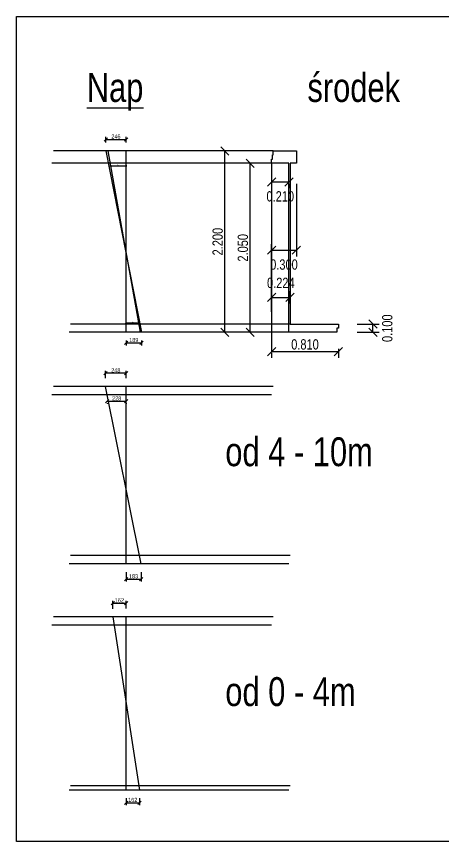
# Model space of a CAD drawing. Header units: millimetres. Extents: x -1069826 to 2704411, y -432732 to 412301.
# Drawn here: x 522971 to 528152, y -37570 to -27566 of the extents above; entities that cross this region are included whole.
import ezdxf

# ---------------------------------------------------------------- set-up
doc = ezdxf.new("R2010")
doc.units = ezdxf.units.MM
doc.header["$LTSCALE"] = 1000
doc.header["$MEASUREMENT"] = 0
for name, color, linetype in [('0-RAM-T', 7, 'Continuous'), ('0-T', 7, 'Continuous'), ('61_RZEDNE-T', 7, 'Continuous'), ('WIADUKT', 7, 'Continuous')]:
    doc.layers.add(name, color=color, linetype=linetype)
doc.styles.add('CDMSTYLE', font='CDMSIMPL', dxfattribs={"width": 0.8, "bigfont": 'CDMBIGPL'})
doc.dimstyles.new('CDMOG-ME-50', dxfattribs={"dimscale": 50, "dimtxt": 2.5, "dimasz": 1, "dimexe": 1.5, "dimexo": 5, "dimgap": 0.5, "dimtad": 1, "dimdec": 3, "dimlfac": 0.001, "dimrnd": 0.001, "dimzin": 1, "dimdsep": 46, "dimtxsty": 'CDMSTYLE', "dimblk": 'OBLIQUE', "dimblk1": 'OBLIQUE', "dimblk2": 'OBLIQUE', "dimsah": 1, "dimtsz": 1, "dimcen": -2.5, "dimclrd": 9, "dimclre": 9, "dimclrt": 9, "dimadec": 0, "dimazin": 0, "dimtfac": 1, "dimtmove": 2, "dimatfit": 3, "dimldrblk": 'OBLIQUE', "dimfxl": 1, "dimtvp": 1, "dimtolj": 1, "dimtzin": 0, "dimarcsym": 0})
doc.dimstyles.new('CDMOG-MM-20', dxfattribs={"dimscale": 20, "dimtxt": 2.5, "dimasz": 1, "dimexe": 1.5, "dimexo": 5, "dimgap": 0.5, "dimtad": 1, "dimdec": 0, "dimrnd": 1, "dimzin": 1, "dimdsep": 46, "dimtxsty": 'CDMSTYLE', "dimblk": 'OBLIQUE', "dimblk1": 'OBLIQUE', "dimblk2": 'OBLIQUE', "dimsah": 1, "dimtsz": 1, "dimcen": -2.5, "dimclrd": 9, "dimclre": 9, "dimclrt": 9, "dimadec": 0, "dimazin": 0, "dimtfac": 1, "dimtmove": 2, "dimatfit": 3, "dimldrblk": 'OBLIQUE', "dimfxl": 1, "dimtvp": 1, "dimtolj": 1, "dimtzin": 0, "dimarcsym": 0})
doc.dimstyles.new('CDMOG-MM-5', dxfattribs={"dimscale": 5, "dimtxt": 2.5, "dimasz": 1, "dimexe": 1.5, "dimexo": 5, "dimgap": 0.5, "dimtad": 1, "dimdec": 0, "dimrnd": 1, "dimzin": 1, "dimdsep": 46, "dimtxsty": 'CDMSTYLE', "dimblk1": 'OBLIQUE', "dimblk2": 'OBLIQUE', "dimsah": 1, "dimtsz": 1, "dimcen": -2.5, "dimdle": 1.5, "dimclrd": 9, "dimclre": 9, "dimclrt": 9, "dimadec": 0, "dimazin": 0, "dimtfac": 1, "dimtmove": 2, "dimatfit": 3, "dimldrblk": 'OBLIQUE', "dimfxl": 1, "dimtvp": 1, "dimtolj": 1, "dimtzin": 0, "dimarcsym": 0})

# ---------------------------------------------------------------- blocks, each defined once
blk = doc.blocks.new('*D260')
at = {"color": 9, "linetype": 'ByBlock', "transparency": 16777216}
for p, q in [((525836, -29196), (525424, -29196)), ((525549, -29246), (525449, -29146)), ((525499, -31396), (525499, -29196)), ((525836, -31396), (525424, -31396)), ((525549, -31446), (525449, -31346))]:
    blk.add_line(p, q, dxfattribs=at)
at = {"layer": 'Defpoints', "color": 0, "linetype": 'ByBlock', "transparency": 16777216}
for p in [(525499, -29196), (526086, -29196), (526086, -31396)]:
    blk.add_point(p, dxfattribs=at)
at = {"color": 9, "linetype": 'ByBlock', "transparency": 16777216, "insert": (525412, -30296), "char_height": 125, "attachment_point": 5, "rotation": 90, "style": 'CDMSTYLE'}
blk.add_mtext('\\A1;2.200', dxfattribs=at)
blk = doc.blocks.new('_OBLIQUE')
at = {"color": 0, "linetype": 'ByBlock'}
blk.add_line((-0.5, -0.5), (0.5, 0.5), dxfattribs=at)
blk = doc.blocks.new('*D261')
at = {"color": 9, "linetype": 'ByBlock', "transparency": 16777216}
for p, q in [((525856, -29396), (525756, -29296)), ((525816, -29346), (525731, -29346)), ((525806, -31396), (525806, -29346)), ((525816, -31396), (525731, -31396)), ((525856, -31446), (525756, -31346))]:
    blk.add_line(p, q, dxfattribs=at)
at = {"layer": 'Defpoints', "color": 0, "linetype": 'ByBlock', "transparency": 16777216}
for p in [(525806, -29346), (526066, -29346), (526066, -31396)]:
    blk.add_point(p, dxfattribs=at)
at = {"color": 9, "linetype": 'ByBlock', "transparency": 16777216, "insert": (525718, -30371), "char_height": 125, "attachment_point": 5, "rotation": 90, "style": 'CDMSTYLE'}
blk.add_mtext('\\A1;2.050', dxfattribs=at)
blk = doc.blocks.new('*D262')
at = {"color": 9, "linetype": 'ByBlock', "transparency": 16777216}
for p, q in [((526016, -29623), (526116, -29523)), ((526066, -29573), (526276, -29573)), ((526066, -29596), (526066, -29648)), ((526226, -29623), (526326, -29523)), ((526276, -29596), (526276, -29648))]:
    blk.add_line(p, q, dxfattribs=at)
at = {"layer": 'Defpoints', "color": 0, "linetype": 'ByBlock', "transparency": 16777216}
for p in [(526066, -29346), (526276, -29346), (526276, -29573)]:
    blk.add_point(p, dxfattribs=at)
at = {"color": 9, "linetype": 'ByBlock', "transparency": 16777216, "insert": (526171, -29748), "char_height": 125, "attachment_point": 5, "style": 'CDMSTYLE'}
blk.add_mtext('\\A1;0.210', dxfattribs=at)
blk = doc.blocks.new('*D263')
at = {"color": 9, "linetype": 'ByBlock', "transparency": 16777216}
for p, q in [((526016, -31680), (526116, -31580)), ((526826, -31680), (526926, -31580)), ((526876, -31596), (526876, -31705)), ((526066, -31630), (526876, -31630)), ((526066, -31646), (526066, -31705))]:
    blk.add_line(p, q, dxfattribs=at)
at = {"layer": 'Defpoints', "color": 0, "linetype": 'ByBlock', "transparency": 16777216}
for p in [(526066, -31396), (526876, -31346), (526876, -31630)]:
    blk.add_point(p, dxfattribs=at)
at = {"color": 9, "linetype": 'ByBlock', "transparency": 16777216, "insert": (526471, -31543), "char_height": 125, "attachment_point": 5, "style": 'CDMSTYLE'}
blk.add_mtext('\\A1;0.810', dxfattribs=at)
blk = doc.blocks.new('*D264')
at = {"color": 9, "linetype": 'ByBlock', "transparency": 16777216}
for p, q in [((527106, -31296), (527370, -31296)), ((527345, -31346), (527245, -31246)), ((527295, -31396), (527295, -31296)), ((527106, -31396), (527370, -31396)), ((527345, -31446), (527245, -31346))]:
    blk.add_line(p, q, dxfattribs=at)
at = {"layer": 'Defpoints', "color": 0, "linetype": 'ByBlock', "transparency": 16777216}
for p in [(526856, -31296), (527295, -31296), (526856, -31396)]:
    blk.add_point(p, dxfattribs=at)
at = {"color": 9, "linetype": 'ByBlock', "transparency": 16777216, "insert": (527470, -31346), "char_height": 125, "attachment_point": 5, "rotation": 90, "style": 'CDMSTYLE'}
blk.add_mtext('\\A1;0.100', dxfattribs=at)
blk = doc.blocks.new('*D265')
at = {"color": 9, "linetype": 'ByBlock', "transparency": 16777216}
for p, q in [((526066, -31146), (526066, -30897)), ((526290, -31046), (526290, -30897)), ((526016, -31022), (526116, -30922)), ((526066, -30972), (526290, -30972)), ((526240, -31022), (526340, -30922))]:
    blk.add_line(p, q, dxfattribs=at)
at = {"layer": 'Defpoints', "color": 0, "linetype": 'ByBlock', "transparency": 16777216}
for p in [(526290, -30972), (526290, -31296), (526066, -31396)]:
    blk.add_point(p, dxfattribs=at)
at = {"color": 9, "linetype": 'ByBlock', "transparency": 16777216, "insert": (526178, -30797), "char_height": 125, "attachment_point": 5, "style": 'CDMSTYLE'}
blk.add_mtext('\\A1;0.224', dxfattribs=at)
blk = doc.blocks.new('*D266')
at = {"color": 9, "linetype": 'ByBlock', "transparency": 16777216}
for p, q in [((526366, -29596), (526366, -30475)), ((526016, -30450), (526116, -30350)), ((526066, -31146), (526066, -30325)), ((526066, -30400), (526366, -30400)), ((526316, -30450), (526416, -30350))]:
    blk.add_line(p, q, dxfattribs=at)
at = {"layer": 'Defpoints', "color": 0, "linetype": 'ByBlock', "transparency": 16777216}
for p in [(526366, -29346), (526366, -30400), (526066, -31396)]:
    blk.add_point(p, dxfattribs=at)
at = {"color": 9, "linetype": 'ByBlock', "transparency": 16777216, "insert": (526216, -30575), "char_height": 125, "attachment_point": 5, "style": 'CDMSTYLE'}
blk.add_mtext('\\A1;0.300', dxfattribs=at)
blk = doc.blocks.new('*D364')
at = {"color": 9, "linetype": 'ByBlock', "transparency": 16777216}
for p, q in [((524034, -29076), (524074, -29036)), ((524054, -29096), (524054, -29026)), ((524054, -29056), (524300, -29056)), ((524280, -29076), (524320, -29036)), ((524300, -29096), (524300, -29026))]:
    blk.add_line(p, q, dxfattribs=at)
at = {"layer": 'Defpoints', "color": 0, "linetype": 'ByBlock', "transparency": 16777216}
for p in [(524300, -29056), (524054, -29196), (524300, -29196)]:
    blk.add_point(p, dxfattribs=at)
at = {"color": 9, "linetype": 'ByBlock', "transparency": 16777216, "insert": (524177, -29021), "char_height": 50, "attachment_point": 5, "style": 'CDMSTYLE'}
blk.add_mtext('\\A1;246', dxfattribs=at)
blk = doc.blocks.new('*D365')
at = {"color": 9, "linetype": 'ByBlock', "transparency": 16777216}
for p, q in [((524280, -31544), (524320, -31504)), ((524300, -31496), (524300, -31554)), ((524469, -31544), (524509, -31504)), ((524489, -31496), (524489, -31554)), ((524300, -31524), (524489, -31524))]:
    blk.add_line(p, q, dxfattribs=at)
at = {"layer": 'Defpoints', "color": 0, "linetype": 'ByBlock', "transparency": 16777216}
for p in [(524300, -31396), (524489, -31396), (524489, -31524)]:
    blk.add_point(p, dxfattribs=at)
at = {"color": 9, "linetype": 'ByBlock', "transparency": 16777216, "insert": (524394, -31489), "char_height": 50, "attachment_point": 5, "style": 'CDMSTYLE'}
blk.add_mtext('\\A1;189', dxfattribs=at)
blk = doc.blocks.new('*D366')
at = {"color": 9, "linetype": 'ByBlock', "transparency": 16777216}
for p, q in [((524099, -29378), (524307, -29378)), ((524102, -29383), (524112, -29373)), ((524107, -29372), (524107, -29385)), ((524295, -29383), (524305, -29373)), ((524300, -29371), (524300, -29385))]:
    blk.add_line(p, q, dxfattribs=at)
at = {"layer": 'Defpoints', "color": 0, "linetype": 'ByBlock', "transparency": 16777216}
for p in [(524107, -29347), (524300, -29346), (524300, -29378)]:
    blk.add_point(p, dxfattribs=at)
at = {"color": 9, "linetype": 'ByBlock', "transparency": 16777216, "insert": (524203, -29369), "char_height": 12.5, "attachment_point": 5, "style": 'CDMSTYLE'}
blk.add_mtext('\\A1;193', dxfattribs=at)
blk = doc.blocks.new('*D367')
at = {"color": 9, "linetype": 'ByBlock', "transparency": 16777216}
for p, q in [((524292, -31282), (524460, -31282)), ((524295, -31287), (524305, -31277)), ((524300, -31271), (524300, -31274)), ((524447, -31287), (524457, -31277)), ((524452, -31271), (524452, -31274))]:
    blk.add_line(p, q, dxfattribs=at)
at = {"layer": 'Defpoints', "color": 0, "linetype": 'ByBlock', "transparency": 16777216}
for p in [(524300, -31296), (524452, -31282), (524452, -31296)]:
    blk.add_point(p, dxfattribs=at)
at = {"color": 9, "linetype": 'ByBlock', "transparency": 16777216, "insert": (524376, -31273), "char_height": 12.5, "attachment_point": 5, "style": 'CDMSTYLE'}
blk.add_mtext('\\A1;152', dxfattribs=at)
blk = doc.blocks.new('*D386')
at = {"color": 9, "linetype": 'ByBlock', "transparency": 16777216}
for p, q in [((524032, -31912), (524072, -31872)), ((524052, -31953), (524052, -31862)), ((524300, -31892), (524052, -31892)), ((524280, -31912), (524320, -31872)), ((524300, -31953), (524300, -31862))]:
    blk.add_line(p, q, dxfattribs=at)
at = {"layer": 'Defpoints', "color": 0, "linetype": 'ByBlock', "transparency": 16777216}
for p in [(524052, -31892), (524052, -32053), (524300, -32053)]:
    blk.add_point(p, dxfattribs=at)
at = {"color": 9, "linetype": 'ByBlock', "transparency": 16777216, "insert": (524176, -31857), "char_height": 50, "attachment_point": 5, "style": 'CDMSTYLE'}
blk.add_mtext('\\A1;248', dxfattribs=at)
blk = doc.blocks.new('*D387')
at = {"color": 9, "linetype": 'ByBlock', "transparency": 16777216}
for p, q in [((524300, -34303), (524300, -34419)), ((524483, -34303), (524483, -34419)), ((524280, -34409), (524320, -34369)), ((524300, -34389), (524483, -34389)), ((524463, -34409), (524503, -34369))]:
    blk.add_line(p, q, dxfattribs=at)
at = {"layer": 'Defpoints', "color": 0, "linetype": 'ByBlock', "transparency": 16777216}
for p in [(524300, -34203), (524483, -34203), (524483, -34389)]:
    blk.add_point(p, dxfattribs=at)
at = {"color": 9, "linetype": 'ByBlock', "transparency": 16777216, "insert": (524391, -34354), "char_height": 50, "attachment_point": 5, "style": 'CDMSTYLE'}
blk.add_mtext('\\A1;183', dxfattribs=at)
blk = doc.blocks.new('*D388')
at = {"color": 9, "linetype": 'ByBlock', "transparency": 16777216}
for p, q in [((524280, -37121), (524320, -37081)), ((524300, -37046), (524300, -37131)), ((524300, -37101), (524462, -37101)), ((524442, -37121), (524482, -37081)), ((524462, -37046), (524462, -37131))]:
    blk.add_line(p, q, dxfattribs=at)
at = {"layer": 'Defpoints', "color": 0, "linetype": 'ByBlock', "transparency": 16777216}
for p in [(524300, -36946), (524462, -36946), (524462, -37101)]:
    blk.add_point(p, dxfattribs=at)
at = {"color": 9, "linetype": 'ByBlock', "transparency": 16777216, "insert": (524381, -37066), "char_height": 50, "attachment_point": 5, "style": 'CDMSTYLE'}
blk.add_mtext('\\A1;162', dxfattribs=at)
blk = doc.blocks.new('*D389')
at = {"color": 9, "linetype": 'ByBlock', "transparency": 16777216}
for p, q in [((524118, -34701), (524158, -34661)), ((524138, -34747), (524138, -34651)), ((524138, -34681), (524300, -34681)), ((524280, -34701), (524320, -34661)), ((524300, -34746), (524300, -34651))]:
    blk.add_line(p, q, dxfattribs=at)
at = {"layer": 'Defpoints', "color": 0, "linetype": 'ByBlock', "transparency": 16777216}
for p in [(524300, -34681), (524138, -34847), (524300, -34846)]:
    blk.add_point(p, dxfattribs=at)
at = {"color": 9, "linetype": 'ByBlock', "transparency": 16777216, "insert": (524219, -34646), "char_height": 50, "attachment_point": 5, "style": 'CDMSTYLE'}
blk.add_mtext('\\A1;162', dxfattribs=at)
blk = doc.blocks.new('*D450')
at = {"color": 9, "linetype": 'ByBlock', "transparency": 16777216}
for p, q in [((524052, -32252), (524092, -32212)), ((524280, -32252), (524320, -32212)), ((524072, -32232), (524300, -32232)), ((524072, -32253), (524072, -32262)), ((524300, -32253), (524300, -32262))]:
    blk.add_line(p, q, dxfattribs=at)
at = {"layer": 'Defpoints', "color": 0, "linetype": 'ByBlock', "transparency": 16777216}
for p in [(524072, -32153), (524300, -32153), (524300, -32232)]:
    blk.add_point(p, dxfattribs=at)
at = {"color": 9, "linetype": 'ByBlock', "transparency": 16777216, "insert": (524186, -32197), "char_height": 50, "attachment_point": 5, "style": 'CDMSTYLE'}
blk.add_mtext('\\A1;228', dxfattribs=at)

msp = doc.modelspace()

# ---------------------------------------------------------------- linework, layer by layer
at = {"layer": '0-RAM-T', "color": 9, "linetype": 'Continuous'}
for p, q in [((526085.9869, -29195.5972), (523421.2624, -29195.5972)), ((524299.7995, -31395.5972), (524299.7995, -29195.5972)), ((526065.9869, -29345.5972), (523401.2624, -29345.5972)), ((526065.9869, -29345.5972), (526065.9869, -31633.7882)), ((526289.9869, -31295.5972), (523625.2624, -31295.5972)), ((526275.9869, -31395.5972), (523611.2624, -31395.5972)), ((526085.9869, -32053.4748), (523421.2624, -32053.4748)), ((524299.7995, -34203.4748), (524299.7995, -32053.4748)), ((526065.9869, -32153.4748), (523401.2624, -32153.4748)), ((526289.9869, -34103.4748), (523625.2624, -34103.4748)), ((526275.9869, -34203.4748), (523611.2624, -34203.4748)), ((526085.9869, -34846.3692), (523421.2624, -34846.3692)), ((524299.7995, -36946.3692), (524299.7995, -34846.3692)), ((526065.9869, -34946.3692), (523401.2624, -34946.3692)), ((526289.9869, -36896.3692), (523625.2624, -36896.3692)), ((526275.9869, -36946.3692), (523611.2624, -36946.3692))]:
    msp.add_line(p, q, dxfattribs=at)
at = {"layer": '0-RAM-T', "color": 4, "linetype": 'Continuous'}
msp.add_lwpolyline([(526085.9869, -29195.5972), (526365.9869, -29195.5972), (526365.9869, -29345.5972), (526289.9869, -29345.5972), (526289.9869, -31295.5972), (526875.9869, -31295.5972), (526875.9869, -31345.5972), (526855.9869, -31345.5972), (526855.9869, -31395.5972), (526275.9869, -31395.5972), (526275.9869, -29345.5972), (526065.9869, -29345.5972), (526065.9869, -29295.5972), (526075.9869, -29295.5972), (526075.9869, -29245.5972), (526085.9869, -29245.5972), (526085.9869, -29195.5972)], dxfattribs=at)
at = {"layer": '61_RZEDNE-T', "color": 4, "linetype": 'Continuous'}
msp.add_lwpolyline([(522970.5664, -37570.3128), (522970.5664, -27566.2463), (533809.1401, -27566.2463), (533809.1401, -37570.3128), (522970.5664, -37570.3128)], close=True, dxfattribs=at)
at = {"layer": 'WIADUKT', "color": 6, "linetype": 'Continuous'}
for p, q in [((524053.7995, -29195.5972), (524488.7995, -31395.5972)), ((524482.7995, -34203.4748), (524051.7995, -32053.4748)), ((524137.7995, -34846.3692), (524461.7995, -36946.3692))]:
    msp.add_line(p, q, dxfattribs=at)
at = {"layer": 'WIADUKT', "color": 9, "linetype": 'Continuous'}
msp.add_line((524079.7995, -29195.5972), (524469.7995, -31395.5972), dxfattribs=at)

# ---------------------------------------------------------------- texts
at = {"layer": '0-T', "color": 4, "linetype": 'Continuous', "style": 'CDMSTYLE', "width": 0.8}
for s, p in [('%%UNap', (523823.314, -28602.1132)), ('środek', (526500.5094, -28602.1132)), ('od 4 - 10m', (525504.1655, -33019.0223)), ('od 0 - 4m', (525504.1655, -35927.5875))]:
    msp.add_text(s, height=350, dxfattribs=at).set_placement(p)

# ---------------------------------------------------------------- dimensions: what is measured, and where the dimension line sits
at = {"layer": '0-RAM-T', "color": 4, "linetype": 'Continuous'}
for base, p1, p2, picture, middle in [((525499.484, -29195.5972), (526085.9869, -31395.5972), (526085.9869, -29195.5972), '*D260', (525411.984, -30295.5972)), ((525805.5139, -29345.5972), (526065.9869, -31395.5972), (526065.9869, -29345.5972), '*D261', (525718.0139, -30370.5972)), ((527295.0994, -31295.5972), (526855.9869, -31395.5972), (526855.9869, -31295.5972), '*D264', (527470.0994, -31345.5972))]:
    dim = msp.add_linear_dim(base=base, p1=p1, p2=p2, angle=90, dimstyle='CDMOG-ME-50', dxfattribs=at)
    dim.commit()
    dim.dimension.update_dxf_attribs({"geometry": picture, "text_midpoint": middle})
for base, p1, p2, picture, middle in [((526275.9869, -29572.7421), (526065.9869, -29345.5972), (526275.9869, -29345.5972), '*D262', (526170.9869, -29747.7421)), ((526365.9869, -30399.9168), (526065.9869, -31395.5972), (526365.9869, -29345.5972), '*D266', (526215.9869, -30574.9168)), ((526289.9869, -30972.0457), (526065.9869, -31395.5972), (526289.9869, -31295.5972), '*D265', (526177.9869, -30797.0457)), ((526875.9869, -31630.3402), (526065.9869, -31395.5972), (526875.9869, -31345.5972), '*D263', (526470.9869, -31542.8402))]:
    dim = msp.add_linear_dim(base=base, p1=p1, p2=p2, dimstyle='CDMOG-ME-50', dxfattribs=at)
    dim.commit()
    dim.dimension.update_dxf_attribs({"geometry": picture, "text_midpoint": middle})
at = {"layer": 'WIADUKT', "color": 6, "linetype": 'Continuous'}
for base, p1, p2, dimstyle, picture, middle in [((524299.7995, -29056.3034), (524053.7995, -29195.5972), (524299.7995, -29195.5972), 'CDMOG-MM-20', '*D364', (524176.7995, -29021.3034)), ((524299.7995, -29377.9357), (524106.7034, -29347.3625), (524299.7995, -29345.5972), 'CDMOG-MM-5', '*D366', (524203.2515, -29369.1857)), ((524452.0723, -31281.6199), (524299.7995, -31295.5972), (524452.0723, -31295.5972), 'CDMOG-MM-5', '*D367', (524375.9359, -31272.8699)), ((524488.7995, -31524.0199), (524299.7995, -31395.5972), (524488.7995, -31395.5972), 'CDMOG-MM-20', '*D365', (524394.2995, -31489.0199)), ((524051.7995, -31891.6218), (524299.7995, -32053.4748), (524051.7995, -32053.4748), 'CDMOG-MM-20', '*D386', (524175.7995, -31856.6218)), ((524299.7995, -32232.2131), (524071.8461, -32153.4748), (524299.7995, -32153.4748), 'CDMOG-MM-20', '*D450', (524185.8228, -32197.2131)), ((524482.7995, -34389.1048), (524299.7995, -34203.4748), (524482.7995, -34203.4748), 'CDMOG-MM-20', '*D387', (524391.2995, -34354.1048)), ((524299.7995, -34681.4498), (524137.8443, -34846.6593), (524299.7995, -34846.3692), 'CDMOG-MM-20', '*D389', (524218.8219, -34646.4498)), ((524461.7995, -37101.2469), (524299.7995, -36946.3692), (524461.7995, -36946.3692), 'CDMOG-MM-20', '*D388', (524380.7995, -37066.2469))]:
    dim = msp.add_linear_dim(base=base, p1=p1, p2=p2, dimstyle=dimstyle, dxfattribs=at)
    dim.commit()
    dim.dimension.update_dxf_attribs({"geometry": picture, "text_midpoint": middle})

doc.saveas('drawing.dxf')
